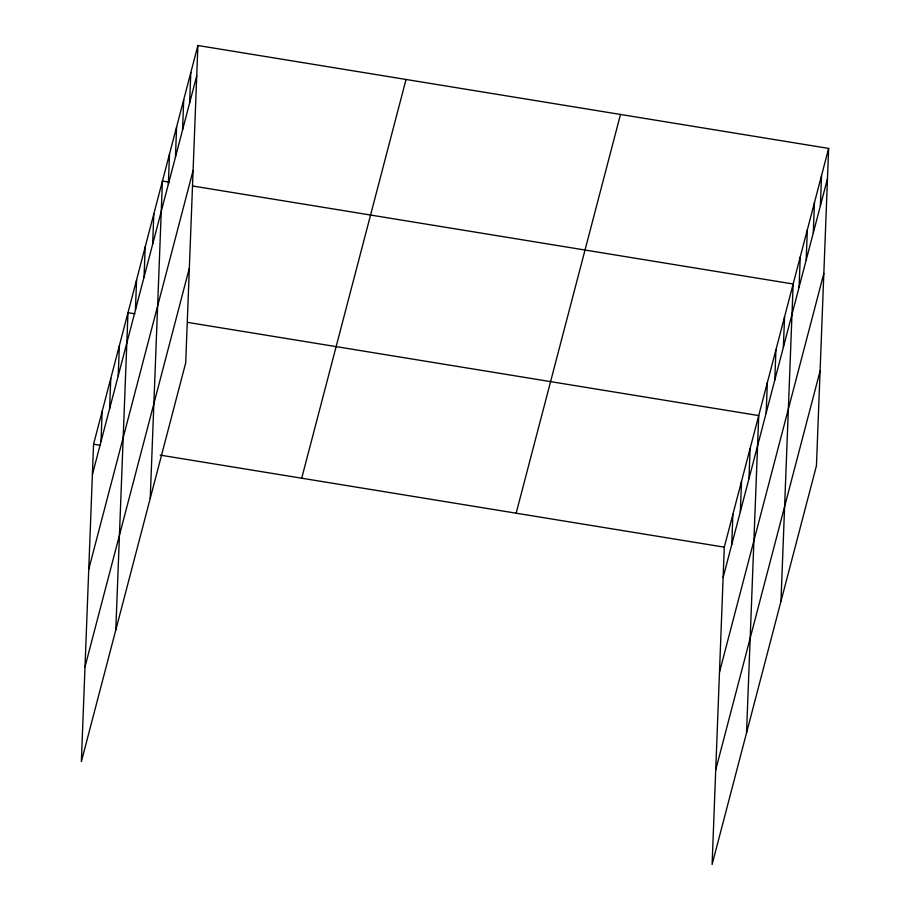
<?xml version="1.0" encoding="UTF-8"?>
<svg xmlns="http://www.w3.org/2000/svg" width="910" height="910" viewBox="0 0 910 910"><rect width="100%" height="100%" fill="white"/><g stroke="black" fill="none" stroke-linecap="round" stroke-linejoin="round"><path stroke-width="1.36" d="M197.902 45.5L93.559 444.239L81.365 761.579L185.708 362.84L197.902 45.5L828.635 148.421L816.441 465.761L712.098 864.5L724.292 547.16L828.635 148.421M100.999 441.646L102.159 411.343M109.609 408.749L110.77 378.446M118.22 375.853L119.381 345.55M115.797 629.993L127.991 312.653L134.93 313.791M135.431 310.06L136.591 279.757M144.042 277.163L145.202 246.86M152.652 244.267L153.813 213.964M150.23 498.407L162.424 181.067L169.362 182.205M168.35 184.264L169.522 153.961M175.448 157.146L176.608 126.843M182.546 130.028L183.706 99.725M189.633 102.921L190.804 72.618M731.742 544.578L732.903 514.264M740.342 511.682L741.514 481.379M748.953 478.785L750.113 448.482M746.53 732.914L758.724 415.586L187.653 322.39M766.174 412.992L767.335 382.689M774.774 380.096L775.946 349.793M783.385 347.199L784.545 316.896M780.973 601.328L793.156 284L192.954 186.049M799.094 287.185L800.254 256.882M806.18 260.067L807.352 229.764M813.278 232.96L814.45 202.657M820.376 205.842L821.537 175.539M92.388 474.542L196.731 75.803M88.748 569.262L193.091 170.523M85.005 666.859L189.348 268.12M301.699 478.205L406.042 79.466M516.152 513.195L620.495 114.455M723.131 577.463L827.474 178.724M719.491 672.194L823.834 273.444M715.738 769.78L820.081 371.041M93.559 444.239L100.498 445.377M160.16 455.114L724.292 547.16"/></g></svg>
